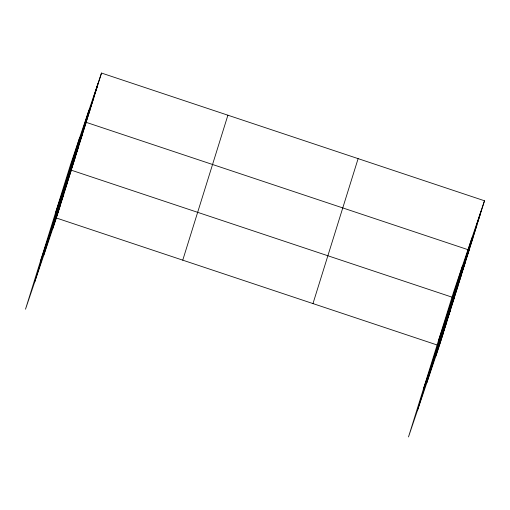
<?xml version="1.0" encoding="UTF-8"?>
<svg xmlns="http://www.w3.org/2000/svg" width="510" height="510" viewBox="0 0 510 510"><rect width="100%" height="100%" fill="white"/><g stroke="black" fill="none" stroke-linecap="round" stroke-linejoin="round"><path stroke-width="0.76" d="M34.521 282.572L79.656 137.617M43.809 255.121L88.95 110.166M52.83 228.474L97.971 83.519M101.509 73.051L70.641 164.265L25.5 309.219L56.374 218.012L101.509 73.051L484.5 200.781L439.359 345.735L408.491 436.949L453.626 291.988L484.5 200.781M182.758 260.157L227.9 115.203M312.974 303.59L358.116 158.629M417.505 410.301L462.647 265.347M426.8 382.851L471.941 237.889M435.82 356.203L480.956 211.242M94.133 95.842L97.678 85.374M90.295 108.158L93.84 97.697M86.458 120.481L90.002 110.02M55.29 213.55L86.164 122.336L469.155 250.066L438.281 341.273M78.897 144.763L82.441 134.296M75.174 156.723L78.718 146.255M71.451 168.683L74.995 158.215M40.398 261.381L71.266 170.174L452 297.151M64.005 192.601L67.543 182.134M60.276 204.561L63.82 194.093M56.553 216.514L60.097 206.053M477.118 223.565L480.662 213.103M473.286 235.888L476.825 225.42M469.449 248.211L472.987 237.743M461.888 272.487L465.426 262.025M458.165 284.446L461.703 273.985M454.435 296.406L457.98 285.944M423.383 389.111L454.257 297.904M446.989 320.325L450.534 309.863M443.267 332.284L446.811 321.816M439.543 344.244L443.088 333.776M56.374 218.012L437.102 344.983"/></g></svg>
